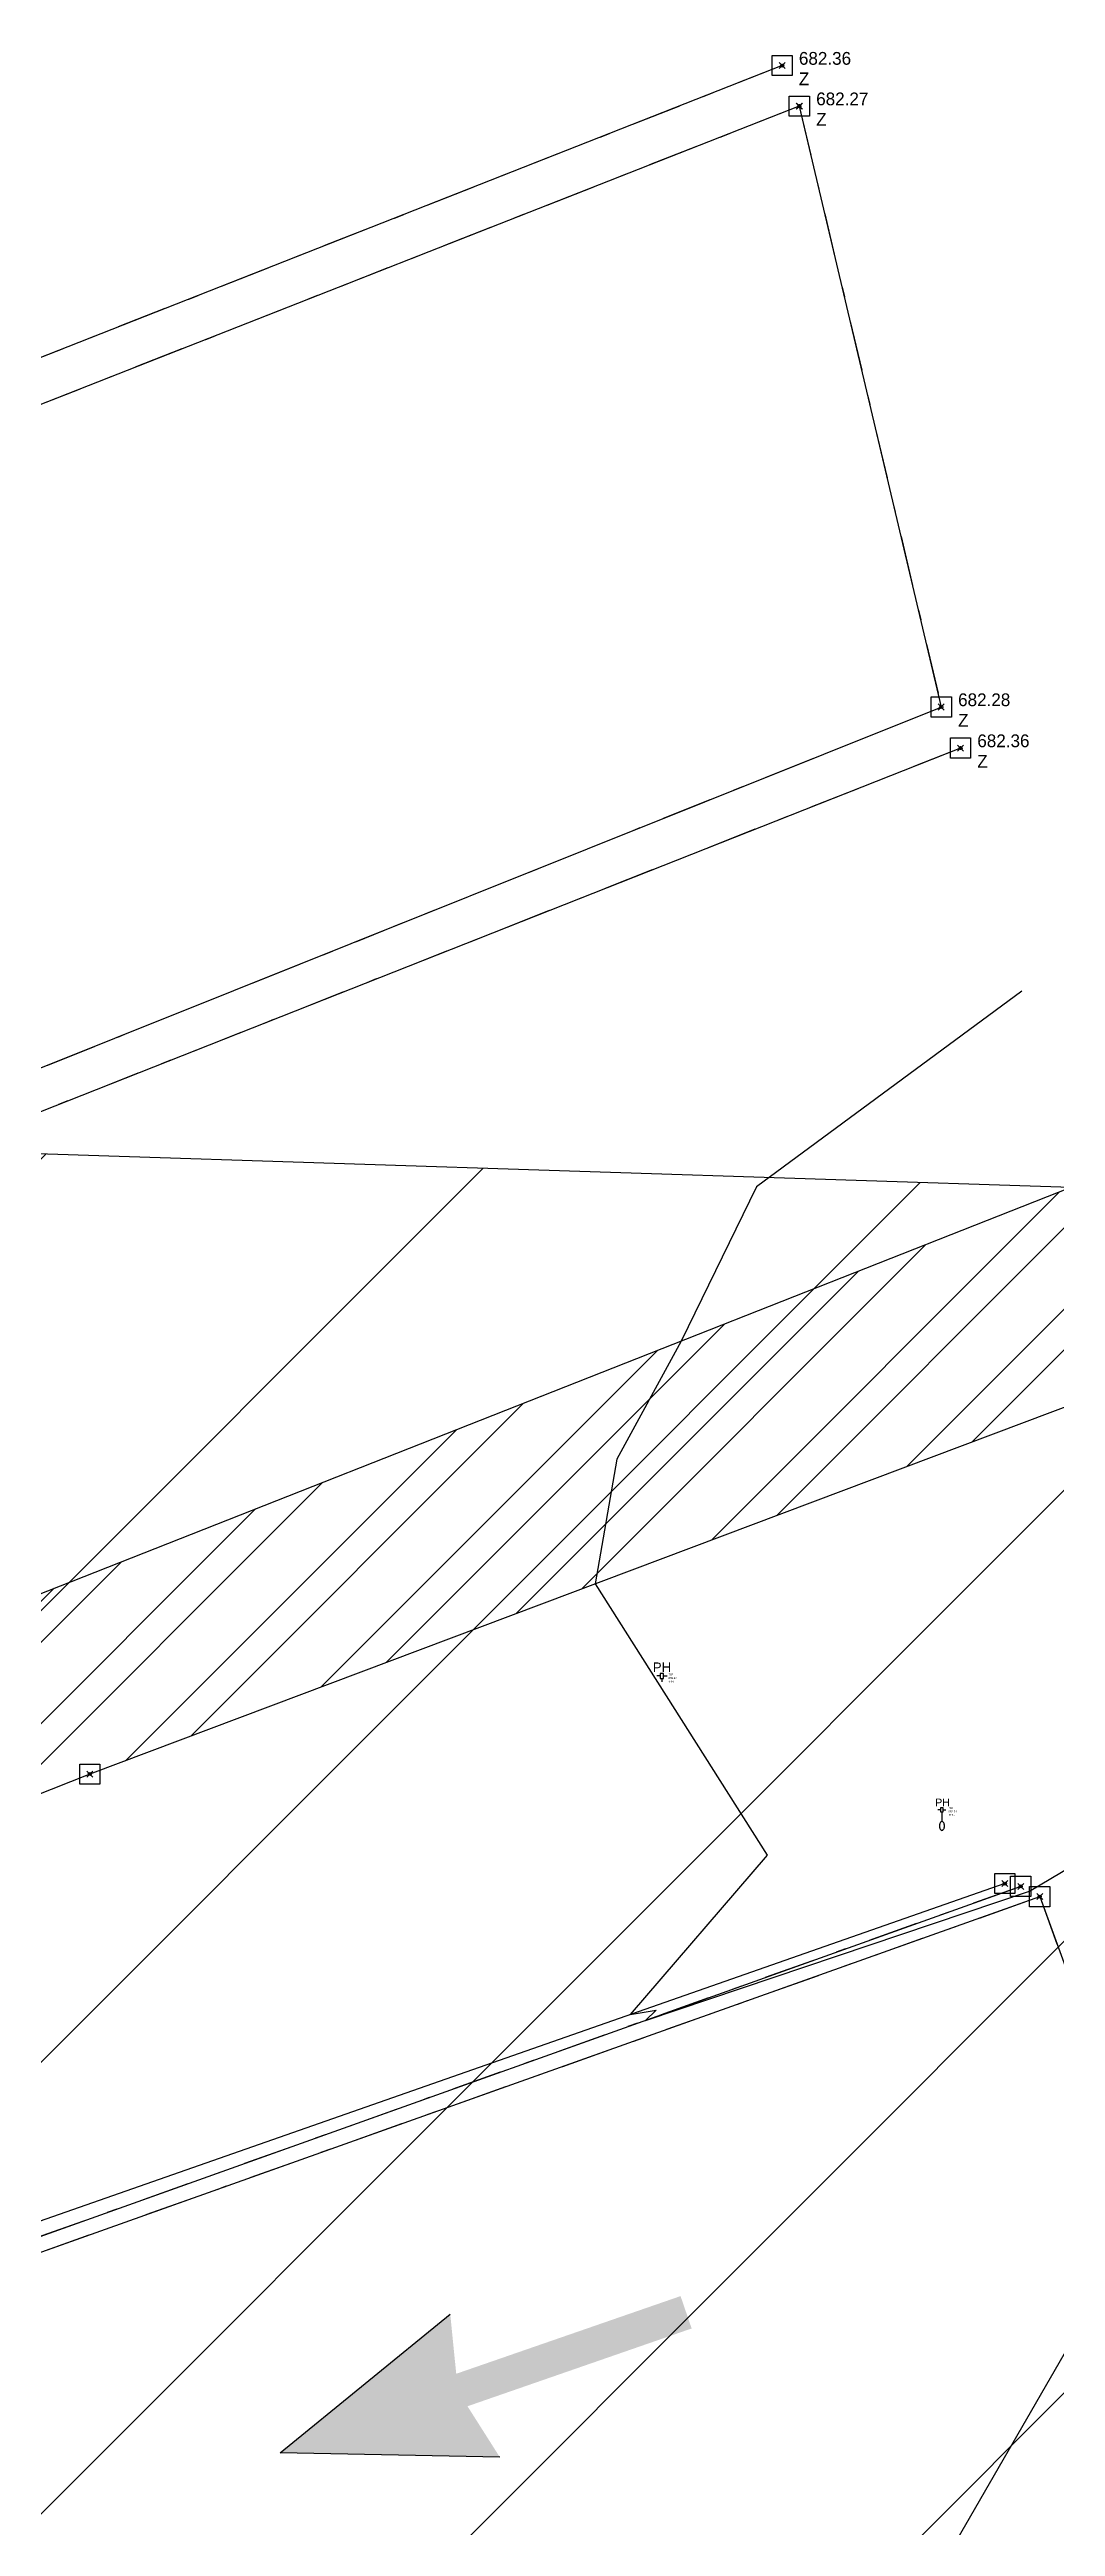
# Model space of a CAD drawing. Extents: x 350769 to 354978, y 6304672 to 6307963.
# Drawn here: x 352817.02 to 352827.03, y 6305523.26 to 6305547.89 of the extents above; entities that cross this region are included whole.
import ezdxf

# ---------------------------------------------------------------- set-up
doc = ezdxf.new("R2010")
doc.units = 0
doc.header["$PDMODE"] = 35
doc.header["$PDSIZE"] = 0.03
doc.linetypes.add('CONTINUOS', pattern=[0])
doc.linetypes.add('JPG_DASHDOT', pattern=[1, 0.5, -0.25, 0, -0.25])
doc.layers.get('0').update_dxf_attribs({"linetype": 'CONTINUOUS'})
for name, color, linetype in [('0-LEVANTAMIENTO 2020.SEP', 252, 'CONTINUOUS'), ('1-PAVIMENTO', 161, 'CONTINUOUS'), ('1-REJA', 252, 'FENCELINE1'), ('1-SEÑALETICA', 2, 'CONTINUOUS'), ('1-SOLERA', 212, 'CONTINUOUS'), ('1-SOLERA_ZARPA', 222, 'CONTINUOUS'), ('1-VEREDA', 251, 'CONTINUOUS'), ('2-ACHURADO VEREDA', 252, 'CONTINUOUS'), ('C-TINN', 5, 'CONTINUOUS'), ('C-TOPO-MAJR', 9, 'CONTINUOUS'), ('TOP-URB-SOLERAS', 2, 'JPG_DASHDOT'), ('V-NODE DIC 2005', 4, 'CONTINUOUS'), ('V-NODE-TEXT', 1, 'CONTINUOUS'), ('V-NODE-TEXT DIC 2005', 2, 'CONTINUOUS'), ('Z-CR', 253, 'CONTINUOUS'), ('Z-PH', 253, 'CONTINUOUS'), ('Z-PHL', 253, 'CONTINUOUS')]:
    doc.layers.add(name, color=color, linetype=linetype)
doc.layers.add('0_ASD_TOPOGRAFIA_ELEMENTOS', color=7, linetype='CONTINUOS', lineweight=5, true_color=0xbdbdbd)
doc.styles.add('A', font='arial.ttf', dxfattribs={"height": 2})
doc.linetypes.add('FENCELINE1', pattern='A,6.35,-2.54,[133,ltypeshp.shx,S=2.54,R=0,X=-2.54,Y=0],-2.54,25.4', length=36.83)

# ---------------------------------------------------------------- blocks, each defined once
blk = doc.blocks.new('A$C00085B3A')
at = {"layer": '1-SEÑALETICA'}
blk.add_hatch(color=256, dxfattribs=at).paths.add_polyline_path([(0.999, 1.408), (0.621, 1.281), (0.476, 2.848), (0.25, 2.828), (0.394, 1.26), (0, 1.316), (0.624, 0)])
for p, q in [((0.624, 0), (0, 1.316)), ((0.999, 1.408), (0.624, 0))]:
    blk.add_line(p, q, dxfattribs=at)
blk = doc.blocks.new('PHL')
at = {"layer": 'Z-PHL'}
for p, q in [((-0.1, 0.15), (-0.3, 0.15)), ((-0.1, 0.3), (-0.1, 0)), ((0.1, 0.3), (-0.1, 0.3)), ((-0.1, 0), (-0.01, 0)), ((0.01, 0), (0.1, 0)), ((0.1, 0), (0.1, 0.3)), ((0.1, 0.15), (0.3, 0.15)), ((0, 0), (0, -0.71)), ((0, -0.01), (0, -0.2))]:
    blk.add_line(p, q, dxfattribs=at)
blk.add_circle((0, 0), 0.00984, dxfattribs=at)
for centre, radius, start, end in [((0.37, -1.02), 0.543, 166.5212, 180), ((0.37, -1.02), 0.543, 180, 193.4788), ((0.2, -0.98), 0.36, 149.944, 166.5212), ((0.2, -1.06), 0.36, 193.4788, 210.056), ((0.08, -0.91), 0.23, 125.5959, 149.944), ((0.08, -1.13), 0.23, 210.056, 234.4041), ((0.01, -0.81), 0.11, 90, 125.5959), ((0.01, -1.23), 0.11, 234.4041, 270), ((0.01, -0.81), 0.11, 54.4041, 90), ((0.01, -1.23), 0.11, 270, 305.5959), ((-0.06, -0.91), 0.23, 30.056, 54.4041), ((-0.06, -1.13), 0.23, 305.5959, 329.944), ((-0.17, -0.98), 0.36, 13.4788, 30.056), ((-0.17, -1.06), 0.36, 329.944, 346.5212), ((-0.35, -1.02), 0.543, 360, 13.4788), ((-0.35, -1.02), 0.543, 346.5212, 0)]:
    blk.add_arc(centre, radius, start, end, dxfattribs=at)
at = {"layer": 'Z-PHL', "style": 'A'}
blk.add_text('PH', height=0.55, dxfattribs=at).set_placement((-0.48, 0.42))
blk = doc.blocks.new('*U768', base_point=(352825.896, 6305530.364))
at = {"layer": 'Z-PHL', "linetype": 'ByBlock', "lineweight": -2, "xscale": 0.1366723944882025, "yscale": 0.1366723944882025, "zscale": 0.1366723944882025}
blk.add_blockref('PHL', (352825.896, 6305530.364), dxfattribs=at)
at = {"layer": 'V-NODE-TEXT', "linetype": 'ByBlock', "char_height": 0.02}
for s, insert, attachment_point in [('783', (352825.961, 6305530.404), 4), ('682.51', (352825.961, 6305530.379), 1), ('°PHL', (352825.961, 6305530.334), 4)]:
    blk.add_mtext(s, dxfattribs=dict(at, insert=insert, attachment_point=attachment_point))
blk = doc.blocks.new('PH')
at = {"layer": 'Z-PH'}
for p, q in [((-0.1, 0.15), (-0.3, 0.15)), ((-0.1, 0.3), (-0.1, 0)), ((0.1, 0.3), (-0.1, 0.3)), ((-0.1, 0), (-0.01, 0)), ((0.01, 0), (0.1, 0)), ((0.1, 0), (0.1, 0.3)), ((0.1, 0.15), (0.3, 0.15)), ((0, -0.01), (0, -0.2))]:
    blk.add_line(p, q, dxfattribs=at)
blk.add_circle((0, 0), 0.00984, dxfattribs=at)
at = {"layer": 'Z-PH', "style": 'A'}
blk.add_text('PH', height=0.55, dxfattribs=at).set_placement((-0.53, 0.38))
blk = doc.blocks.new('*U770', base_point=(352823.111, 6305531.691))
at = {"layer": 'Z-PH', "linetype": 'ByBlock', "lineweight": -2, "xscale": 0.1716209652418585, "yscale": 0.1716209652418585, "zscale": 0.1716209652418585, "rotation": 8.537736462515939e-07}
blk.add_blockref('PH', (352823.111, 6305531.691), dxfattribs=at)
at = {"layer": 'V-NODE-TEXT', "linetype": 'ByBlock', "char_height": 0.02}
for s, insert, attachment_point in [('782', (352823.176, 6305531.731), 4), ('682.40', (352823.176, 6305531.706), 1), ('°PH', (352823.176, 6305531.661), 4)]:
    blk.add_mtext(s, dxfattribs=dict(at, insert=insert, attachment_point=attachment_point))
blk = doc.blocks.new('*U1327')
at = {"color": 0, "linetype": 'ByBlock', "lineweight": -2, "transparency": 16777216}
blk.add_point((0, 0), dxfattribs=at)
blk = doc.blocks.new('*U1826', base_point=(352824.539, 6305547.275))
at = {"layer": 'V-NODE-TEXT DIC 2005', "linetype": 'ByBlock', "char_height": 0.127}
for s, insert, attachment_point in [('682.27', (352824.706, 6305547.346), 4), ('Z', (352824.706, 6305547.207), 1)]:
    blk.add_mtext(s, dxfattribs=dict(at, insert=insert, attachment_point=attachment_point))
blk = doc.blocks.new('*U1827', base_point=(352824.539, 6305547.275))
at = {"layer": 'V-NODE-TEXT DIC 2005', "color": 2, "lineweight": -2}
blk.add_blockref('*U1826', (352824.539, 6305547.275), dxfattribs=at)
blk = doc.blocks.new('*U1824', base_point=(352826.142, 6305540.891))
at = {"layer": 'V-NODE-TEXT DIC 2005', "linetype": 'ByBlock', "char_height": 0.127}
for s, insert, attachment_point in [('682.36', (352826.309, 6305540.962), 4), ('Z', (352826.309, 6305540.823), 1)]:
    blk.add_mtext(s, dxfattribs=dict(at, insert=insert, attachment_point=attachment_point))
blk = doc.blocks.new('*U1825', base_point=(352826.142, 6305540.891))
at = {"layer": 'V-NODE-TEXT DIC 2005', "color": 2, "lineweight": -2}
blk.add_blockref('*U1824', (352826.142, 6305540.891), dxfattribs=at)
blk = doc.blocks.new('*U1822', base_point=(352825.951, 6305541.299))
at = {"layer": 'V-NODE-TEXT DIC 2005', "linetype": 'ByBlock', "char_height": 0.127}
for s, insert, attachment_point in [('Z', (352826.118, 6305541.231), 1), ('682.28', (352826.118, 6305541.37), 4)]:
    blk.add_mtext(s, dxfattribs=dict(at, insert=insert, attachment_point=attachment_point))
blk = doc.blocks.new('*U1823', base_point=(352825.951, 6305541.299))
at = {"layer": 'V-NODE-TEXT DIC 2005', "color": 2, "lineweight": -2}
blk.add_blockref('*U1822', (352825.951, 6305541.299), dxfattribs=at)
blk = doc.blocks.new('*U1820', base_point=(352824.367, 6305547.678))
at = {"layer": 'V-NODE-TEXT DIC 2005', "linetype": 'ByBlock', "char_height": 0.127}
for s, insert, attachment_point in [('Z', (352824.534, 6305547.61), 1), ('682.36', (352824.534, 6305547.749), 4)]:
    blk.add_mtext(s, dxfattribs=dict(at, insert=insert, attachment_point=attachment_point))
blk = doc.blocks.new('*U1821', base_point=(352824.367, 6305547.678))
at = {"layer": 'V-NODE-TEXT DIC 2005', "color": 2, "lineweight": -2}
blk.add_blockref('*U1820', (352824.367, 6305547.678), dxfattribs=at)
blk = doc.blocks.new('*U5047', base_point=(352825.896, 6305530.364))
at = {"layer": 'Z-PHL', "linetype": 'ByBlock', "lineweight": -2, "xscale": 0.1366723944882025, "yscale": 0.1366723944882025, "zscale": 0.1366723944882025}
blk.add_blockref('PHL', (352825.896, 6305530.364), dxfattribs=at)
at = {"layer": 'V-NODE-TEXT', "linetype": 'ByBlock', "char_height": 0.02}
for s, insert, attachment_point in [('783', (352825.961, 6305530.404), 4), ('682.51', (352825.961, 6305530.379), 1), ('°PHL', (352825.961, 6305530.334), 4)]:
    blk.add_mtext(s, dxfattribs=dict(at, insert=insert, attachment_point=attachment_point))
blk = doc.blocks.new('*U5049', base_point=(352823.111, 6305531.691))
at = {"layer": 'Z-PH', "linetype": 'ByBlock', "lineweight": -2, "xscale": 0.1716209652418585, "yscale": 0.1716209652418585, "zscale": 0.1716209652418585, "rotation": 8.537736462515939e-07}
blk.add_blockref('PH', (352823.111, 6305531.691), dxfattribs=at)
at = {"layer": 'V-NODE-TEXT', "linetype": 'ByBlock', "char_height": 0.02}
for s, insert, attachment_point in [('782', (352823.176, 6305531.731), 4), ('682.40', (352823.176, 6305531.706), 1), ('°PH', (352823.176, 6305531.661), 4)]:
    blk.add_mtext(s, dxfattribs=dict(at, insert=insert, attachment_point=attachment_point))
blk = doc.blocks.new('TOPOGRAFIA')
at = {"layer": '1-PAVIMENTO', "color": 9, "true_color": 0xbdbdbd}
for p, q in [((390824.478, 6302547.329), (390807.332, 6302540.588)), ((390824.478, 6302547.329), (390825.891, 6302541.353)), ((390814.959, 6302536.974), (390825.891, 6302541.353)), ((390826.87, 6302529.522), (390829.061, 6302523.498))]:
    blk.add_line(p, q, dxfattribs=at)
at = {"layer": '1-PAVIMENTO', "color": 9, "true_color": 0xbdbdbd, "flags": 128}
blk.add_lwpolyline([(390805.096, 6302526.092, 0.226576), (390808.865, 6302523.526, 0.111133), (390811.245, 6302523.964), (390826.87, 6302529.522)], format="xyb", dxfattribs=at)
at = {"layer": '1-REJA', "color": 9, "true_color": 0xbdbdbd, "flags": 128}
blk.add_lwpolyline([(390826.523, 6302529.652), (390811.615, 6302524.439)], dxfattribs=at)
at = {"layer": '1-SOLERA', "color": 9, "true_color": 0xbdbdbd}
for p, q in [((390826.082, 6302540.945), (390815.067, 6302536.592)), ((390826.681, 6302529.624), (390811.597, 6302524.239))]:
    blk.add_line(p, q, dxfattribs=at)
at = {"layer": '1-SOLERA_ZARPA', "color": 9, "true_color": 0xbdbdbd, "flags": 128}
blk.add_lwpolyline([(390824.308, 6302547.732), (390807.201, 6302541.001)], dxfattribs=at)
at = {"layer": '1-VEREDA', "color": 9, "true_color": 0xbdbdbd, "flags": 128}
blk.add_lwpolyline([(390808.495, 6302525.371), (390806.713, 6302528.501), (390813.947, 6302531.279), (390812.303, 6302535.529), (390815.067, 6302536.592), (390816.64, 6302532.422), (390827.184, 6302536.576), (390827.897, 6302534.683), (390817.418, 6302530.74), (390810.188, 6302527.874), (390810.17, 6302525.651)], dxfattribs=at)
at = {"layer": 'C-TINN', "color": 9, "linetype": 'Continuous', "lineweight": -3, "true_color": 0xbdbdbd}
for points, elevation in [([(390824.208, 6302547.632), (390824.208, 6302547.832), (390824.408, 6302547.832), (390824.408, 6302547.632), (390824.208, 6302547.632)], 682.36), ([(390824.378, 6302547.229), (390824.378, 6302547.429), (390824.578, 6302547.429), (390824.578, 6302547.229), (390824.378, 6302547.229)], 682.27), ([(390825.791, 6302541.253), (390825.791, 6302541.453), (390825.991, 6302541.453), (390825.991, 6302541.253), (390825.791, 6302541.253)], 682.28), ([(390825.982, 6302540.845), (390825.982, 6302541.045), (390826.182, 6302541.045), (390826.182, 6302540.845), (390825.982, 6302540.845)], 682.36), ([(390817.318, 6302530.64), (390817.318, 6302530.84), (390817.518, 6302530.84), (390817.518, 6302530.64), (390817.318, 6302530.64)], 682.369), ([(390826.423, 6302529.552), (390826.423, 6302529.752), (390826.623, 6302529.752), (390826.623, 6302529.552), (390826.423, 6302529.552)], 682.546), ([(390826.581, 6302529.524), (390826.581, 6302529.724), (390826.781, 6302529.724), (390826.781, 6302529.524), (390826.581, 6302529.524)], 682.55), ([(390826.77, 6302529.422), (390826.77, 6302529.622), (390826.97, 6302529.622), (390826.97, 6302529.422), (390826.77, 6302529.422)], 682.441)]:
    blk.add_lwpolyline(points, dxfattribs=dict(at, elevation=elevation))
for p in [(390824.308, 6302547.732, 682.36), (390824.478, 6302547.329, 682.27), (390825.891, 6302541.353, 682.28), (390826.082, 6302540.945, 682.36), (390817.418, 6302530.74, 682.369), (390826.523, 6302529.652, 682.546), (390826.681, 6302529.624, 682.55), (390826.87, 6302529.522, 682.441)]:
    blk.add_point(p, dxfattribs=at)
at = {"layer": 'C-TOPO-MAJR', "color": 9, "linetype": 'Continuous', "lineweight": -3, "true_color": 0xbdbdbd, "elevation": 682.5}
blk.add_lwpolyline([(390826.692, 6302538.527), (390824.051, 6302536.58), (390823.303, 6302535.047), (390822.661, 6302533.873), (390822.446, 6302532.632), (390824.157, 6302529.935), (390822.796, 6302528.349), (390823.055, 6302528.394), (390822.947, 6302528.291), (390826.768, 6302529.577), (390827.619, 6302530.08), (390827.16, 6302525.054), (390825.945, 6302522.952)], dxfattribs=at)
at = {"layer": 'V-NODE DIC 2005', "color": 9, "lineweight": -2, "true_color": 0xbdbdbd, "rotation": 359.9963883938062}
for p in [(390824.307, 6302547.732), (390824.479, 6302547.329), (390825.891, 6302541.353), (390826.082, 6302540.945)]:
    blk.add_blockref('*U1327', p, dxfattribs=at)
at = {"layer": 'V-NODE-TEXT DIC 2005', "color": 9, "lineweight": -2, "true_color": 0xbdbdbd, "rotation": 359.9963883938062}
for name, p in [('*U1821', (390824.307, 6302547.732)), ('*U1827', (390824.479, 6302547.329)), ('*U1823', (390825.891, 6302541.353)), ('*U1825', (390826.082, 6302540.945))]:
    blk.add_blockref(name, p, dxfattribs=at)
at = {"layer": 'Z-CR', "color": 9, "true_color": 0xbdbdbd, "xscale": 1.500000000401604, "yscale": 1.500000000401604, "zscale": 1.500000000401604, "rotation": 283.8457899064657}
blk.add_blockref('A$C00085B3A', (390819.088, 6302524.898), dxfattribs=at)
at = {"layer": 'Z-PH', "color": 9, "true_color": 0xbdbdbd}
blk.add_blockref('*U5049', (390823.111, 6302531.691), dxfattribs=at)
at = {"layer": 'Z-PHL', "color": 9, "true_color": 0xbdbdbd}
blk.add_blockref('*U5047', (390825.896, 6302530.364), dxfattribs=at)

msp = doc.modelspace()

# ---------------------------------------------------------------- hatches: boundary and pattern name
at = {"layer": '0-LEVANTAMIENTO 2020.SEP'}
h = msp.add_hatch(dxfattribs=at)
h.set_pattern_fill('ANSI31', color=256)
h.paths.add_polyline_path([(352786.854, 6305570.328), (352789.559, 6305568.782), (352796.229, 6305563.036), (352796.394, 6305559.215), (352799.497, 6305544.587), (352801.562, 6305544.648), (352802.129, 6305542.952), (352804.138, 6305542.251), (352805.852, 6305542.013), (352807.818, 6305542.159), (352809.533, 6305542.539), (352812.285, 6305543.63), (352814.276, 6305543.31), (352814.959, 6305536.974), (352827.184, 6305536.576), (352863.395, 6305535.87), (352863.73, 6305535.71), (352863.65, 6305535.385), (352849.705, 6305519.489), (352837.089, 6305514.089), (352826.678, 6305509.881), (352813.927, 6305505.338), (352798.327, 6305503.46), (352783.05, 6305513.452), (352782.929, 6305513.515), (352778.101, 6305521.91), (352778.034, 6305522.055), (352777.821, 6305529.65), (352778.4, 6305538.745), (352778.623, 6305562.211)])
at = {"layer": '2-ACHURADO VEREDA'}
h = msp.add_hatch(dxfattribs=at)
h.set_pattern_fill('ANSI32', color=256, scale=0.09)
h.paths.add_polyline_path([(352816.64, 6305532.422), (352815.067, 6305536.592), (352812.303, 6305535.529), (352813.947, 6305531.279), (352806.713, 6305528.501), (352808.495, 6305525.371), (352808.495, 6305523.769, 0.019354), (352808.895, 6305523.687, 0.111335), (352811.135, 6305524.075), (352811.597, 6305524.239), (352810.17, 6305525.651), (352810.188, 6305527.874), (352817.418, 6305530.74), (352827.897, 6305534.683), (352827.184, 6305536.576)])

# ---------------------------------------------------------------- linework, layer by layer
at = {"layer": '0-LEVANTAMIENTO 2020.SEP', "flags": 128}
msp.add_lwpolyline([(352796.394, 6305559.215), (352799.497, 6305544.587), (352801.562, 6305544.648), (352802.129, 6305542.952), (352804.138, 6305542.251), (352805.852, 6305542.013), (352807.818, 6305542.159), (352809.533, 6305542.539), (352812.285, 6305543.63), (352814.276, 6305543.31), (352814.959, 6305536.974), (352827.184, 6305536.576), (352863.395, 6305535.87), (352863.73, 6305535.71), (352863.65, 6305535.385), (352849.705, 6305519.489), (352837.089, 6305514.089), (352826.678, 6305509.881), (352813.927, 6305505.338), (352798.327, 6305503.46)], dxfattribs=at)
at = {"layer": '1-REJA', "ltscale": 0.2, "flags": 128}
msp.add_lwpolyline([(352826.523, 6305529.652), (352811.615, 6305524.439)], dxfattribs=at)
at = {"layer": '1-VEREDA', "flags": 128}
msp.add_lwpolyline([(352808.495, 6305525.371), (352806.713, 6305528.501), (352813.947, 6305531.279), (352812.303, 6305535.529), (352815.067, 6305536.592), (352816.64, 6305532.422), (352827.184, 6305536.576), (352827.897, 6305534.683), (352817.418, 6305530.74), (352810.188, 6305527.874), (352810.17, 6305525.651)], dxfattribs=at)
at = {"layer": 'TOP-URB-SOLERAS'}
for p, q in [((352824.478, 6305547.329), (352807.332, 6305540.588)), ((352824.478, 6305547.329), (352825.891, 6305541.353)), ((352814.959, 6305536.974), (352825.891, 6305541.353)), ((352826.082, 6305540.945), (352815.067, 6305536.592)), ((352826.681, 6305529.624), (352811.597, 6305524.239)), ((352826.87, 6305529.522), (352829.061, 6305523.498))]:
    msp.add_line(p, q, dxfattribs=at)
at = {"layer": 'TOP-URB-SOLERAS', "flags": 128}
msp.add_lwpolyline([(352824.308, 6305547.732), (352807.201, 6305541.001)], dxfattribs=at)
msp.add_lwpolyline([(352805.096, 6305526.092, 0.226576), (352808.865, 6305523.526, 0.111133), (352811.245, 6305523.964), (352826.87, 6305529.522)], format="xyb", dxfattribs=at)

# ---------------------------------------------------------------- block references
at = {"layer": 'Z-CR', "xscale": 1.500000000401604, "yscale": 1.500000000401604, "zscale": 1.500000000401604, "rotation": 283.8457899064657}
msp.add_blockref('A$C00085B3A', (352819.088, 6305524.898), dxfattribs=at)
at = {"layer": 'Z-PH'}
msp.add_blockref('*U770', (352823.111, 6305531.691), dxfattribs=at)
at = {"layer": 'Z-PHL'}
msp.add_blockref('*U768', (352825.896, 6305530.364), dxfattribs=at)

# ---------------------------------------------------------------- next in the draw order: block references
at = {"layer": '0_ASD_TOPOGRAFIA_ELEMENTOS', "color": 30, "true_color": 0xf26507}
msp.add_blockref('TOPOGRAFIA', (-38000, 3000), dxfattribs=at)

doc.saveas('drawing.dxf')
